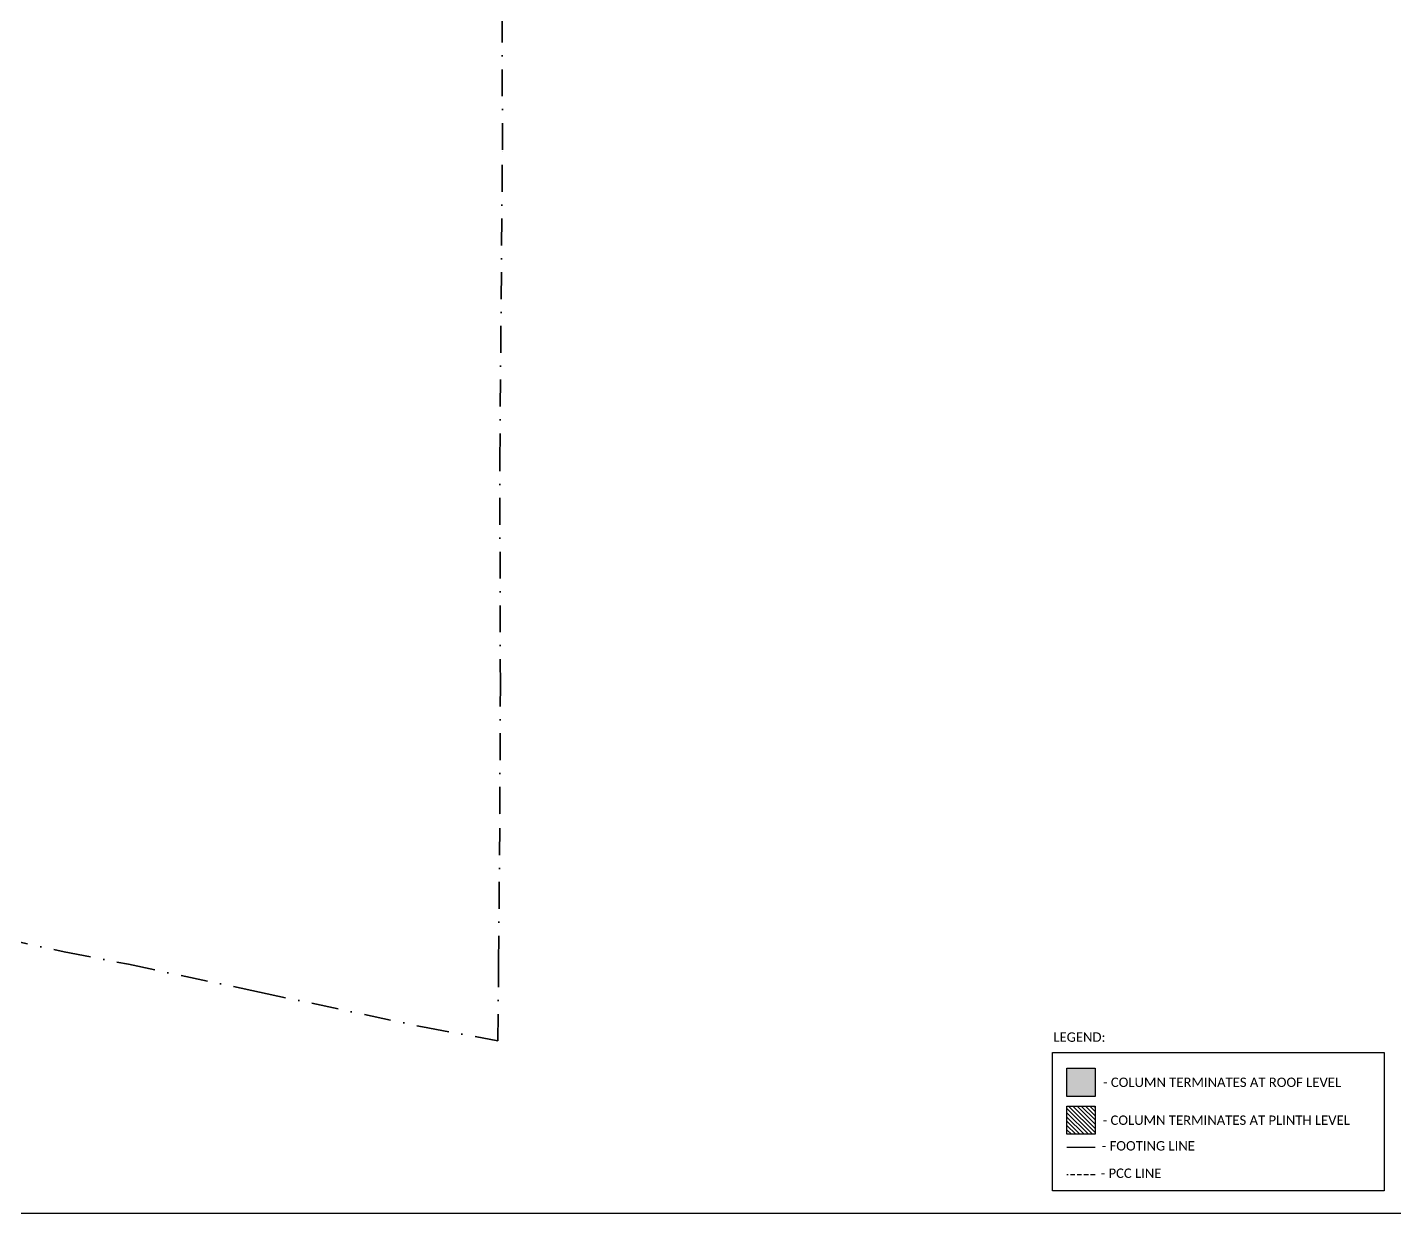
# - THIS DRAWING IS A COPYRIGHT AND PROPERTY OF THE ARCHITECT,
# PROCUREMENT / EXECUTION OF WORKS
# Model space of a CAD drawing. Header units: millimetres. Extents: x -176651 to 954389, y -469666 to 486614.
# Drawn here: x 242212 to 387767, y -18386 to 107864 of the extents above; entities that cross this region are included whole.
import ezdxf

# ---------------------------------------------------------------- set-up
doc = ezdxf.new("R2010")
doc.units = ezdxf.units.MM
doc.header["$LTSCALE"] = 150
doc.linetypes.add('HIDDEN2', pattern=[4.7625, 3.175, -1.5875])
doc.linetypes.add('Site boundary$0$DASHDOT', pattern=[25.4, 12.7, -6.35, 0, -6.35])
for name, color, linetype in [('ad-Column', 3, 'Continuous'), ('ad-Column Hatch', 125, 'Continuous'), ('ad-Footing line', 2, 'Continuous'), ('ad-PCC line', 8, 'HIDDEN2'), ('ad-RCC Hatch', 125, 'Continuous'), ('ad-Text', 7, 'Continuous')]:
    doc.layers.add(name, color=color, linetype=linetype)
doc.layers.add('Site boundary$0$ad-Site Boundary', color=1, linetype='Site boundary$0$DASHDOT', lineweight=35, true_color=0xff0000)
doc.styles.get("Standard").update_dxf_attribs({"font": 'calibril.ttf'})

# ---------------------------------------------------------------- blocks, each defined once
blk = doc.blocks.new('Site boundary')
at = {"layer": 'Site boundary$0$ad-Site Boundary', "ltscale": 1.5}
blk.add_lwpolyline([(228276, 13342), (246130, 9481), (252990, 8151), (266913, 5191), (284265, 1493), (292305, 0), (292377, 8340), (292507, 24173), (292566, 37776), (292507, 61799), (292788, 94821), (292749, 109415)], dxfattribs=at)

msp = doc.modelspace()

# ---------------------------------------------------------------- hatches: boundary and pattern name
at = {"layer": 'ad-Column Hatch', "transparency": 33554687}
h = msp.add_hatch(color=256, dxfattribs=at)
h.dxf.hatch_style = 1
h.paths.add_polyline_path([(352873, -2912), (355873, -2912), (355873, -5912), (352873, -5912)])
at = {"layer": 'ad-RCC Hatch', "transparency": 33554687}
h = msp.add_hatch(dxfattribs=at)
h.set_pattern_fill('ANSI31', color=256, scale=100, angle=90)
h.set_pattern_definition([(135, (352047.27, -30630.6), (-224.5064, -224.5064), [])])
h.paths.add_polyline_path([(352873, -6945), (355873, -6945), (355873, -9945), (352873, -9945)])

# ---------------------------------------------------------------- linework, layer by layer
at = {"ltscale": 5}
msp.add_lwpolyline([(-176651, 486614), (388869, 486614), (388869, -18386), (-176651, -18386)], close=True, dxfattribs=at)
msp.add_lwpolyline([(351359, -1252), (386666, -1252), (386666, -15941), (351359, -15941)], close=True)
at = {"layer": 'ad-Column'}
for points in [[(352873, -2912), (355873, -2912), (355873, -5912), (352873, -5912)], [(352873, -6945), (355873, -6945), (355873, -9945), (352873, -9945)]]:
    msp.add_lwpolyline(points, close=True, dxfattribs=at)
at = {"layer": 'ad-Footing line'}
msp.add_lwpolyline([(355873, -11337), (352873, -11337)], dxfattribs=at)
at = {"layer": 'ad-PCC line'}
msp.add_lwpolyline([(355873, -14246), (352873, -14246)], dxfattribs=at)

# ---------------------------------------------------------------- block references
msp.add_blockref('Site boundary', (0, 0))

# ---------------------------------------------------------------- texts
at = {"layer": 'ad-Text', "char_height": 1000, "attachment_point": 5}
for s, insert, width in [('\\pxql,t25;{\\fCalibri Light|b0|i0|c0|p34;LEGEND:}', (354230, 395), 5591.12), ('\\pxql,t25;{\\fCalibri Light|b0|i0|c0|p34;- COLUMN TERMINATES AT ROOF LEVEL}', (370672, -4412), 27887.27), ('\\pxql,t25;{\\fCalibri Light|b0|i0|c0|p34;- COLUMN TERMINATES AT PLINTH LEVEL}', (371176, -8445), 28967.52), ('\\pxt25;{\\fCalibri Light|b0|i0|c0|p34;- FOOTING LINE}', (361548, -11174), 10947.39), ('\\pxt25;{\\fCalibri Light|b0|i0|c0|p34;- PCC LINE}', (359708, -14089), 8171.24)]:
    msp.add_mtext(s, dxfattribs=dict(at, insert=insert, width=width))

doc.saveas('drawing.dxf')
